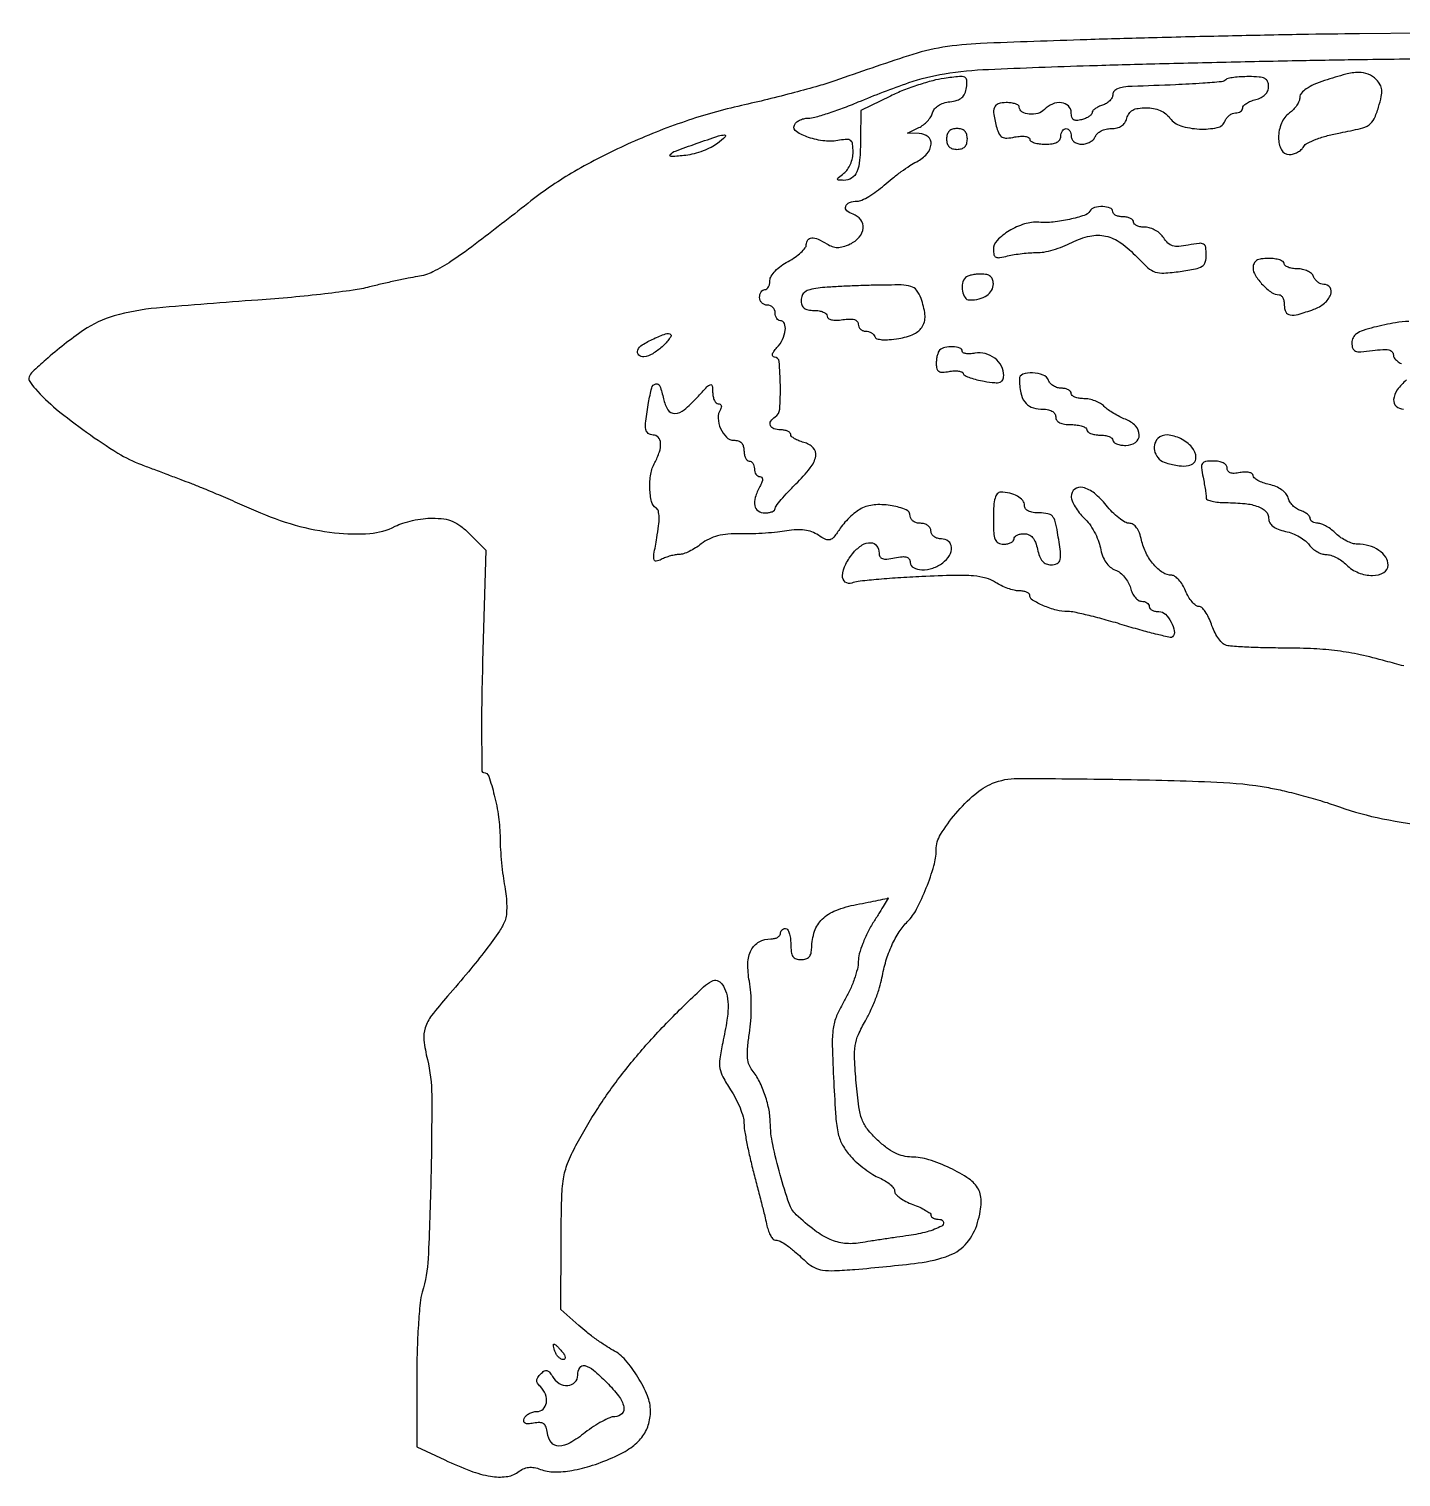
# Model space of a CAD drawing. Extents: x 0 to 498, y 0 to 407.
# Drawn here: x 0.4 to 264.5, y 12.4 to 291.2 of the extents above; entities that cross this region are included whole.
import ezdxf

# ---------------------------------------------------------------- set-up
doc = ezdxf.new("R2010")
doc.units = 0

msp = doc.modelspace()

# ---------------------------------------------------------------- linework, layer by layer
for points in [[(280.5, 290.5), (256.5, 290.254837, 0.001912), (245.269974, 290.097179, 0.000978), (231.178125, 289.817888, 0.000971), (216.660069, 289.47353, 0.001461), (204, 289.11162, 0.002143), (183.559877, 288.379844, 0.030393), (176.284848, 287.643746, 0.039206), (169.691126, 286.030314, 0.004712), (155.5, 281.204807, -0.014749), (152.391036, 280.216799, -0.004778), (147.7375, 278.935664, -0.004759), (142.534293, 277.60943, -0.005332), (137.5, 276.433919, 0.027903), (126.645213, 273.376908, 0.023826), (115.595624, 268.989773, 0.024402), (105.365128, 263.736393, 0.035901), (97, 258.075219, -0.00264), (86.918919, 250.227833, -0.01678), (81.646069, 246.442681, -0.033764), (78.124368, 244.419031, -0.075454), (75.184973, 243.498723, 0.010467), (73.383568, 243.182564, 0.004238), (70.941342, 242.679497, 0.004191), (68.322039, 242.093757, 0.005315), (65.913213, 241.506789, -0.027266), (62.777718, 240.887085, -0.005889), (57.293038, 240.176558, -0.006128), (50.915274, 239.505738, -0.005822), (44.413213, 238.978607, 0.004836), (24.923006, 237.437212, 0.046562), (16.752965, 235.936591, 0.082505), (10.861883, 233.167917, 0.03019), (3.589911, 227.473353, 0.007781), (1.061955, 225.163878, 0.118574), (0.41816, 224.178927, 0.232163), (0.520485, 223.280187, 0.039763), (1.589911, 221.870774, 0.038554), (5.612858, 218.007527, 0.017109), (11.457326, 213.52878, 0.016827), (17.48455, 209.528029, 0.047968), (22, 207.310563, -0.000159), (24.398168, 206.405299, -0.000116), (27.059375, 205.399072, -0.000117), (29.579392, 204.444887, -0.00026), (31.5, 203.716005, -0.007418), (33.594609, 202.884076, -0.002114), (36.821875, 201.530507, -0.002128), (40.452354, 199.971475, -0.002255), (44, 198.411044, 0.036257), (51.59138, 195.670834, 0.040839), (59.20363, 194.188744, 0.045187), (65.957402, 194.051312, 0.102174), (70.858334, 195.426742, -0.042805), (72.31979, 196.030374, -0.02253), (74.219175, 196.537855, -0.022247), (76.224901, 196.885342, -0.031775), (78.027263, 197, -0.034221), (80.240747, 196.848327, -0.066851), (81.941902, 196.376907, -0.064906), (83.490311, 195.462442, -0.030585), (85.233045, 193.920801), (88.312243, 190.841603), (87.692065, 169.420801, 0.003522), (87.51216, 161.206998, 0.00588), (87.490758, 154.29236, 0.001387), (87.559142, 148.314018, 0.410057), (87.877655, 148, -0.321275), (88.862367, 147.294447, -0.020376), (89.925623, 143.686856, -0.027212), (90.745942, 139.45467, -0.032043), (91.043551, 135.38398, 0.013449), (91.122119, 133.191157, 0.008402), (91.326271, 130.629093, 0.00843), (91.612679, 128.10932, 0.015153), (91.944846, 126.055486, -0.02297), (92.215037, 124.201465, -0.022097), (92.318606, 122.306284, -0.022656), (92.260108, 120.630656, -0.070898), (92.012727, 119.533476, -0.061185), (90.930228, 117.482005, -0.01064), (88.348347, 113.933689, -0.010767), (84.965288, 109.679664, -0.007304), (80.939699, 104.977046, 0.016585), (77.860702, 101.242082, 0.087158), (76.631762, 98.89517, 0.106069), (76.397402, 96.49061, 0.030324), (77.052764, 92.780053, -0.05783), (77.881418, 85.902855, -0.006557), (77.744337, 70.203304, -0.006285), (77.202823, 54.475148, -0.062936), (76.074511, 48.006602, 0.05067), (75.655586, 45.909243, 0.007845), (75.315638, 41.679652, 0.008678), (75.078777, 36.660419, 0.00745), (75, 31.373672), (75, 18.23414), (80.386768, 15.683626, 0.020637), (85.348473, 13.580363, 0.048678), (89.225557, 12.53904, 0.069487), (92.227728, 12.45988, 0.13155), (94.464739, 13.337812, -0.052275), (95.508387, 13.950889, -0.076463), (96.532417, 14.238762, -0.074466), (97.61571, 14.209245, -0.04689), (98.838135, 13.871441, 0.08923), (101.477782, 13.376547, 0.044301), (104.883422, 13.653687, 0.03756), (108.843865, 14.643156, 0.025335), (113.187705, 16.330822, 0.045603), (116.215895, 18.034107, 0.076674), (118.332561, 20.032087, 0.087312), (119.571949, 22.372553, 0.078366), (120, 25.086891, 0.097575), (119.422191, 28.019539, 0.040816), (117.58786, 31.624812, 0.040843), (115.175477, 34.906612, 0.091108), (112.762574, 36.83226, -0.02247), (111.32378, 37.688424, -0.010668), (109.547171, 38.911827, -0.01055), (107.740568, 40.272376, -0.014709), (106.187752, 41.569706), (102.725778, 44.639411), (102.79264, 57.805307, -0.004624), (102.908667, 65.903072, -0.032714), (103.258079, 69.819492, -0.05542), (104.056154, 72.758943, -0.028303), (105.660867, 76.235602, -0.021467), (109.838192, 83.33339, -0.021302), (114.618837, 90.065732, -0.020074), (120.224001, 96.717545, -0.015134), (126.883968, 103.577305, -0.006133), (130.232333, 106.744772, -0.061657), (131.792435, 107.863777, -0.200698), (132.829005, 107.970848, -0.162449), (133.75, 107.319871, -0.090088), (134.618228, 105.539508, -0.065185), (134.935359, 103.350259, -0.04274), (134.721453, 100.374336, -0.01352), (133.904893, 95.992133, 0.016637), (133.345219, 92.880999, 0.077497), (133.363332, 91.063554, 0.08384), (133.934332, 89.407001, 0.021348), (135.404893, 86.964352, -0.026071), (136.398172, 85.278674, -0.024215), (137.237687, 83.457417, -0.024983), (137.824044, 81.765171, -0.071018), (138, 80.532598, 0.040345), (138.113759, 79.125074, 0.007935), (138.561059, 76.626746, 0.008368), (139.178801, 73.72518, 0.007678), (139.909989, 70.761158, -0.001317), (140.685886, 67.779542, -0.00136), (141.437832, 64.825153, -0.001312), (142.075674, 62.261855, -0.005825), (142.429041, 60.75, 0.033396), (142.737207, 59.697081, 0.046072), (143.159743, 58.807812, 0.054736), (143.625822, 58.188328, 0.206987), (144.061258, 58, -0.116955), (144.956249, 57.78775, -0.038291), (146.125136, 57.083506, -0.023888), (147.732075, 55.819373, -0.006305), (150.175721, 53.645954, 0.072752), (151.565555, 52.706708, 0.07798), (153.133896, 52.232876, 0.045325), (155.391866, 52.126288, 0.009448), (159.354046, 52.373504, 0.009497), (171.55307, 53.599984, 0.061267), (177.552817, 55.078254, 0.128264), (180.910762, 57.470928, 0.106292), (182.962684, 61.366719, 0.019051), (183.48419, 63.545895, 0.043321), (183.670238, 65.227167, 0.056993), (183.54656, 66.593974, 0.071947), (183.114357, 67.786321, 0.122791), (181.308343, 69.781178, 0.035152), (177.661855, 71.870999, 0.036114), (173.59571, 73.485358, 0.076585), (170.255478, 74, -0.061847), (168.654778, 74.198758, -0.053657), (167.067709, 74.785805, -0.046235), (165.441498, 75.791595, -0.028337), (163.720398, 77.25, -0.033095), (161.771165, 79.363415, -0.080436), (160.723442, 81.200466, -0.056827), (160.116137, 83.637141, -0.010454), (159.607435, 88.25067, -0.009677), (159.284911, 92.87978, -0.049332), (159.40957, 95.454677, -0.06725), (160.022515, 97.576215, -0.027632), (161.383749, 100.25067, 0.023486), (162.380467, 102.169449, 0.016171), (163.334275, 104.426759, 0.016337), (164.112261, 106.663178, 0.031732), (164.559159, 108.5, -0.029559), (165.3342, 111.74686, -0.033271), (166.464299, 114.749786, -0.035912), (167.8733, 117.339707, -0.053891), (169.485298, 119.342441, 0.077503), (171.22826, 121.729443, 0.023729), (173.089794, 125.803951, 0.023969), (174.562698, 130.05994, 0.071433), (175, 133.105248, -0.138565), (175.846588, 136.101428, -0.037916), (178.753859, 140.117863, -0.038954), (182.411576, 143.813707, -0.080175), (185.865877, 145.944445, -0.099183), (190.632444, 146.885783, -0.003233), (210.212052, 146.705514, -0.005979), (229.023312, 146.185626, -0.033919), (238.981771, 145.111948, -0.014604), (241.980275, 144.490313, -0.007655), (245.673338, 143.551509, -0.007608), (249.432518, 142.472741, -0.011575), (252.659513, 141.411142, 0.035454), (260.905701, 139.128122, 0.023388), (270.633151, 137.63362, 0.018091)], [(264.99869, 168.534388, -0.002194), (261.492971, 169.487577, 0.014301), (256.61637, 170.687501, 0.020734), (252.247274, 171.442892, 0.020015), (247.716404, 171.850474, 0.012118), (242.331787, 171.987577, -0.005337), (238.325302, 172.035238, -0.007183), (234.700045, 172.169202, -0.005112), (231.676435, 172.355471, -0.073797), (230.630156, 172.588428, -0.117845), (229.963436, 173.045551, -0.037127), (229.216439, 174.006155, -0.034746), (228.514763, 175.239458, -0.032268), (227.970816, 176.588428, 0.032219), (227.444309, 177.894519, 0.042711), (226.793429, 178.997851, 0.048972), (226.120821, 179.770616, 0.191469), (225.543768, 180, -0.169566), (224.958211, 180.204461, -0.048948), (224.259821, 180.88125, -0.043167), (223.571361, 181.851731, -0.034521), (223, 183, 0.037657), (222.419725, 184.148095, 0.045714), (221.705115, 185.11875, 0.052098), (220.969245, 185.791625, 0.16051), (220.336866, 186, -0.146574), (218.617806, 186.515004, -0.069817), (216.867911, 188.054612, -0.062296), (215.407208, 190.258068, -0.062586), (214.537031, 192.75, 0.035587), (214.133773, 194.141397, 0.069142), (213.589035, 195.159483, 0.094443), (212.926285, 195.780751, 0.142135), (212.170545, 196.000029, -0.134215), (211.344911, 196.225736, -0.032847), (210.170387, 197.028167, -0.031297), (208.899158, 198.160337, -0.026796), (207.707368, 199.500029, 0.053389), (205.450049, 201.781231, 0.110285), (203.218729, 202.898717, 0.23003), (201.686675, 202.576053, 0.231778), (201, 201.174314, 0.098406), (201.171571, 200.310999, 0.036533), (201.729878, 199.199239, 0.03447), (202.533876, 198.042347, 0.035104), (203.48469, 197.014383, -0.049106), (204.483196, 195.872414, -0.030581), (205.427546, 194.363464, -0.030528), (206.183681, 192.74482, -0.047669), (206.609529, 191.267854, 0.040124), (207.029301, 189.725034, 0.062387), (207.653481, 188.497676, 0.072135), (208.479498, 187.591401, 0.081267), (209.498127, 187.000712, -0.076958), (210.406276, 186.484431, -0.049804), (211.275788, 185.641171, -0.048952), (211.979084, 184.620567, -0.065001), (212.392341, 183.572926, 0.051024), (212.749212, 182.588752, 0.060301), (213.28344, 181.755797, 0.070558), (213.904694, 181.18947, 0.1507), (214.519052, 181, -0.065727), (215.085195, 180.925255, -0.083036), (215.564972, 180.70625, -0.099156), (215.885879, 180.381348, -0.14642), (216, 180, 0.181749), (216.143487, 179.618299, 0.091136), (216.55324, 179.29375, 0.071066), (217.162728, 179.073879, 0.051125), (217.883369, 179, -0.196541), (219.119175, 178.494709, -0.076747), (220.243395, 176.988962, -0.079811), (220.829248, 175.272152, -0.243384), (220.467258, 174.133924, -0.257174), (220.06689, 174.017947, -0.003735), (217.574687, 174.598715, -0.009161), (214.646376, 175.361237, -0.005784), (211.256921, 176.352902, 0.006553), (207.742588, 177.37524, 0.007977), (204.42523, 178.236565, 0.006854), (201.621052, 178.876513, 0.054154), (200.297053, 179.012648, -0.065814), (198.138516, 179.285407, -0.037551), (195.64943, 180.14411, -0.033301), (193.524765, 181.233673, -0.263445), (193, 182.160515, 0.221591), (192.850245, 182.481831, 0.076977), (192.402165, 182.753401, 0.058535), (191.744118, 182.938562, 0.039358), (190.964817, 183, -0.059792), (190.007771, 183.114858, -0.026892), (188.79404, 183.480561, -0.026156), (187.538093, 184.009677, -0.032266), (186.432855, 184.635952, 0.079632), (184.598503, 185.45757, 0.046062), (182.2107, 185.86776, 0.025451), (178.594038, 185.966065, 0.005243), (172.218038, 185.747907, 0.005048), (167.602146, 185.494783, 0.006787), (163.428111, 185.166645, 0.00482), (159.948199, 184.811626, 0.069737), (158.75, 184.504966, -0.276418), (157.506765, 184.692309, -0.240345), (156.97481, 185.915822, -0.10246), (157.580162, 188.139167, -0.061494), (159.114757, 190.416973, -0.073042), (160.760881, 191.829778, -0.149583), (162.385824, 192.273345, -0.229083), (163.534407, 191.674101, -0.161258), (164, 190.268011, 0.127122), (164.17638, 189.585479, 0.194412), (164.645254, 189.205552, 0.101301), (165.516273, 189.122518, 0.022635), (167, 189.35, -0.022886), (168.465847, 189.573988, -0.097725), (169.34322, 189.495727, -0.188913), (169.819078, 189.128527, -0.135864), (170, 188.475, 0.280708), (170.615291, 187.465396, 0.116235), (172.229635, 187.062281, 0.083541), (174.346478, 187.389626, 0.082483), (176.25, 188.392046, 0.090851), (177.55709, 189.822724, 0.154534), (177.958208, 191.377785, 0.21643), (177.35642, 192.532341, 0.167548), (176, 193, -0.072314), (175.230589, 193.111864, -0.08892), (174.583333, 193.4375, -0.10214), (174.153209, 193.924246, -0.130775), (174, 194.5, 0.130775), (173.846791, 195.075754, 0.10214), (173.416667, 195.5625, 0.08892), (172.769411, 195.888136, 0.072314), (172, 196, -0.067678), (171.235522, 196.103953, -0.084356), (170.5875, 196.407933, -0.099659), (170.154158, 196.859138, -0.142591), (170, 197.388709, 0.300758), (169.194654, 198.606462, 0.058124), (166.530914, 199.389969, 0.054684), (163.367948, 199.582177, 0.095025), (160.820362, 198.964013, 0.052246), (159.768801, 198.345165, 0.026048), (158.574356, 197.362548, 0.025534), (157.431369, 196.205424, 0.034124), (156.52661, 195.039592, -0.017639), (155.311973, 193.363237, -0.151879), (154.561756, 192.842194, -0.192344), (153.737436, 192.903686, -0.031393), (152.317283, 193.711678, 0.056145), (151.053169, 194.350418, 0.054596), (149.666695, 194.699445, 0.048294), (148.091263, 194.764101, 0.030258), (146.257259, 194.550408, -0.018988), (144.458552, 194.299642, -0.008879), (142.114317, 194.105109, -0.008783), (139.645596, 193.987827, -0.01217), (137.429779, 193.975489, 0.022765), (134.91155, 193.908106, 0.043994), (132.923373, 193.586837, 0.052408), (131.266921, 192.976813, 0.052282), (129.77205, 192.035334, -0.027819), (128.659626, 191.256361, -0.027064), (127.457581, 190.597879, -0.028116), (126.339844, 190.137354, -0.083847), (125.526529, 190, 0.044585), (124.762842, 189.931767, 0.023201), (123.829711, 189.718575, 0.022878), (122.884979, 189.408899, 0.032235), (122.078399, 189.041958, -0.080836), (121.124705, 188.715213, -0.403625), (120.700869, 189.004242, -0.091257), (120.67708, 190.036975, -0.005203), (121.216067, 193.188488, 0.014151), (121.567835, 195.492695, 0.035694), (121.6557, 197.186197, 0.050276), (121.514229, 198.359584, 0.201868), (121.103868, 198.935806, -0.199283), (120.213761, 200.172619, -0.04945), (119.879453, 202.698672, -0.049205), (120.062133, 205.480697, -0.083295), (120.81717, 207.684259, 0.043569), (121.716656, 209.75816, 0.095727), (121.94206, 211.465309, 0.168867), (121.487681, 212.557717, 0.213677), (120.5, 213, -0.158196), (119.566577, 213.302909, -0.20447), (119.108332, 214.06767, -0.067508), (119.105711, 215.665986, -0.007659), (119.641848, 219.25, -0.023132), (120.246173, 222.084401, -0.270806), (121.014365, 222.852824, -0.389152), (121.800021, 222.438177, -0.031695), (122.5, 220, 0.084479), (123.369294, 217.853305, 0.270311), (124.680542, 217.154791, 0.16612), (126.483255, 217.84937, 0.033922), (128.984783, 220.25, -0.005003), (130.86758, 222.27849, -0.122979), (131.509077, 222.687767, -0.461921), (131.862566, 222.474779, -0.037529), (131.970687, 221.25, 0.045064), (132.059791, 220.388768, 0.06443), (132.302475, 219.660937, 0.08373), (132.65208, 219.168734, 0.199103), (133.059017, 219, -0.117525), (133.41022, 218.916294, -0.186151), (133.615082, 218.689555, -0.154458), (133.635702, 218.34727, -0.076964), (133.464874, 217.943165, 0.151863), (133.032412, 216.264576, 0.089394), (133.503985, 214.228425, 0.094748), (134.618194, 212.581596, 0.199337), (136.019052, 212, -0.07374), (136.88064, 211.872238, -0.124577), (137.502382, 211.497596, -0.123728), (137.873735, 210.870152, -0.072175), (138, 210, 0.048028), (138.073693, 209.234582, 0.068025), (138.29375, 208.5875, 0.088204), (138.618118, 208.151477, 0.191087), (139, 208, -0.148195), (139.381354, 207.884432, -0.098894), (139.70625, 207.559375, -0.082425), (139.925306, 207.073457, -0.064853), (140, 206.5, 0.067246), (140.077464, 205.926627, 0.084069), (140.304085, 205.440625, 0.099557), (140.640425, 205.115614, 0.143424), (141.035184, 205, -0.174147), (141.414339, 204.863812, -0.223915), (141.570368, 204.532871, -0.098707), (141.454179, 203.950055, -0.024465), (141.035184, 203.065741, 0.04778), (140.171413, 200.999207, 0.122768), (140.081231, 199.393649, 0.197956), (140.736501, 198.391451, 0.151358), (142, 198, 0.039322), (142.76583, 198.060321, 0.058493), (143.4125, 198.242122, 0.076921), (143.852859, 198.508758, 0.221732), (144, 198.824245, -0.166141), (144.167945, 199.315721, -0.009817), (145.170057, 200.559558, -0.013943), (146.457191, 202.010331, -0.009768), (147.983173, 203.574245, 0.029822), (150.771288, 206.670798, 0.122196), (151.817528, 208.950745, 0.247317), (151.326217, 210.551084, 0.136365), (149.5, 211.589356, -0.031538), (148.542749, 211.894893, -0.043524), (147.734375, 212.294405, -0.050787), (147.168069, 212.722675, -0.208396), (147, 213.108408, 0.209225), (146.850821, 213.449305, 0.081793), (146.4125, 213.738095, 0.062301), (145.765676, 213.93458, 0.042643), (145, 214, -0.086441), (143.735988, 214.22017, -0.21455), (143.074954, 214.858081, -0.248207), (143.164196, 215.696237, -0.106542), (144, 216.5, 0.242485), (144.881348, 217.965533, 0.019784), (145.001808, 222.582139, 0.018537), (144.770614, 227.152141, 0.388778), (143.845012, 228, -0.235796), (143.530898, 228.156856, -0.231882), (143.464548, 228.504062, -0.089583), (143.739599, 229.079949, -0.027832), (144.345012, 229.828741, 0.070402), (145.423543, 231.422292, 0.082293), (145.945684, 233.170722, 0.128537), (145.775208, 234.477896, 0.305352), (145, 235, -0.148195), (144.618646, 235.115568, -0.098894), (144.29375, 235.440625, -0.082425), (144.074694, 235.926543, -0.064853), (144, 236.5, 0.099038), (143.885486, 237.072457, 0.097945), (143.559375, 237.559375, 0.097945), (143.072457, 237.885486, 0.099038), (142.5, 238, -0.099038), (141.927543, 238.114514, -0.097945), (141.440625, 238.440625, -0.097945), (141.114514, 238.927543, -0.099038), (141, 239.5, -0.064853), (141.074694, 240.073457, -0.082425), (141.29375, 240.559375, -0.098894), (141.618646, 240.884432, -0.148195), (142, 241, 0.172496), (142.381559, 241.135672, 0.093748), (142.70625, 241.5207, 0.074139), (142.925921, 242.094484, 0.05446), (143, 242.772596, -0.142505), (143.23923, 243.594925, -0.049338), (144.009462, 244.577575, -0.043376), (145.137103, 245.567987, -0.035015), (146.5, 246.430067, 0.027625), (147.839932, 247.250176, 0.035122), (148.971875, 248.155627, 0.037773), (149.775492, 249.017585, 0.170338), (150, 249.657471, -0.160771), (150.296427, 250.555535, -0.227706), (151.029025, 250.941969, -0.115095), (152.251803, 250.704819, -0.034389), (153.939475, 249.805726, 0.05298), (155.003455, 249.288631, 0.085645), (155.992074, 249.11317, 0.075334), (157.070199, 249.271271, 0.032896), (158.425906, 249.784287, 0.105974), (160.181219, 251.087614, 0.157134), (160.937597, 252.831558, 0.189498), (160.47574, 254.45578, 0.154171), (158.985479, 255.504609, -0.10417), (157.81512, 256.166843, -0.299818), (157.581663, 257.024703, -0.23471), (158.302577, 257.756438, -0.080757), (159.809017, 258.015973, 0.108075), (160.683322, 258.215859, 0.024648), (162.031399, 258.933797, 0.02439), (163.535956, 259.93556, 0.021616), (165, 261.118051, -0.01368), (166.541371, 262.40394, -0.010719), (168.279688, 263.715796, -0.010869), (169.950642, 264.867091, -0.025977), (171.25, 265.627758, 0.090072), (173.207703, 267.138832, 0.161927), (174.013079, 268.978123, 0.244028), (173.424122, 270.423044, 0.170365), (171.75, 271.06768), (169.5, 271.135361), (171.663202, 272.181764, 0.051866), (172.525887, 272.715662, 0.041873), (173.329889, 273.452036, 0.043386), (173.961558, 274.26785, 0.079257), (174.29934, 275.036675, -0.110662), (174.69219, 275.798311, -0.076341), (175.423331, 276.441874, -0.065479), (176.431399, 276.914753, -0.048542), (177.636137, 277.17259, 0.04359), (179.026358, 277.455786, 0.104624), (179.946177, 277.954198, 0.117838), (180.520244, 278.739662, 0.06412), (180.838961, 279.898117, 0.049674), (180.89667, 281.29982, 0.288669), (180.486043, 281.874785, 0.123933), (179.488666, 282.01732, 0.007889), (176.535332, 281.659897, 0.030938), (174.352418, 281.221778, 0.014406), (171.583195, 280.399211, 0.01421), (168.716826, 279.365986, 0.019266), (166.196372, 278.26178), (160.5, 275.5), (160.445783, 269.971292, -0.017376), (160.266376, 265.947223, -0.077594), (159.719881, 263.656372, -0.155088), (158.719621, 262.461032, -0.147326), (157.190983, 262.031803, -0.015166), (156.191738, 262.08094, -0.403678), (156.030365, 262.263459, -0.215958), (156.177925, 262.554858, -0.006842), (157.25, 263.392046, 0.082393), (157.920393, 264.10153, 0.047009), (158.485938, 265.139929, 0.045346), (158.870631, 266.323999, 0.055934), (159, 267.47682, 0.028594), (158.912229, 269.01034, 0.186839), (158.559957, 269.68082, 0.196931), (157.860163, 269.919525, 0.032193), (156.409508, 269.73795, -0.073524), (153.542934, 269.617198, -0.054266), (150.434614, 270.289826, -0.063092), (148.093276, 271.413762, -0.354759), (147.692667, 272.641486, -0.118497), (148.050262, 273.161609, -0.065105), (148.690352, 273.601944, -0.059193), (149.498688, 273.900956, -0.058681), (150.356989, 274.003429, 0.06805), (151.606264, 274.176283, 0.009843), (154.073615, 274.920822, 0.011004), (156.971385, 275.928817, 0.009217), (160, 277.121656, -0.014506), (169.74685, 280.841918, -0.0449), (176.572679, 282.554854, -0.02819), (185.070732, 283.405501, -0.003155), (204.5, 284.126516, -0.001306), (217.072993, 284.480801, -0.000822), (231.765625, 284.832234, -0.000825), (246.221047, 285.130361, -0.001513), (258, 285.318197, 0.001685), (274.547956, 285.587777, 0.018979)], [(266.009291, 234.834747, 0.052397), (263.423533, 234.628225, 0.012898), (259.25, 233.737827, 0.021271), (257.161345, 233.140563, 0.07399), (255.912448, 232.5081, 0.121311), (255.241594, 231.732133, 0.118407), (255, 230.726249, 0.083453), (255.174505, 229.688009, 0.226064), (255.685202, 229.169384, 0.107514), (256.722228, 229.02933, 0.013343), (259, 229.273174, -0.016205), (260.958312, 229.471491, -0.069544), (262.125179, 229.389269, -0.151449), (262.754929, 229.037156, -0.192412), (263, 228.423896, 0.156233), (263.184799, 227.846912, 0.069096), (263.741054, 227.259188, 0.058671), (264.557652, 226.749812, 0.048691)], [(265.522736, 223.604049, 0.060037), (263.76385, 221.681658, 0.130557), (263.06189, 219.824837, 0.237173), (263.549735, 218.544125, 0.187427), (264.95031, 218, 0.057607)]]:
    msp.add_lwpolyline(points, format="xyb")
for points in [[(230.739875, 281.406542, -0.174567), (229.928986, 281.025041, -0.005722), (226.300814, 280.724479, -0.007556), (221.069248, 280.430691, -0.002028), (212.75, 280.123321, 0.024556), (211.078253, 279.985969, 0.065649), (209.925919, 279.676721, 0.109097), (209.247011, 279.201579, 0.187872), (209, 278.567388, -0.122947), (208.851427, 277.972302, -0.069989), (208.4125, 277.36914, -0.063046), (207.764714, 276.849532, -0.06077), (207, 276.5, 0.034745), (206.234406, 276.197055, 0.045356), (205.5875, 275.811996, 0.052656), (205.137188, 275.406751, 0.18528), (205, 275.049244, -0.191138), (204.861129, 274.69924, -0.056409), (204.4125, 274.319322, -0.047691), (203.765606, 273.970404, -0.035906), (203, 273.710251, -0.049229), (202.042979, 273.55836, -0.167579), (201.44369, 273.726188, -0.182942), (201.106846, 274.214569, -0.060551), (201, 275.09362, 0.203146), (200.464367, 276.357556, 0.167002), (199.126367, 276.984473, 0.126452), (197.368535, 276.728956, 0.106277), (195.818955, 275.651274, -0.141117), (194.591943, 274.917345, -0.088969), (192.916555, 274.781002, -0.106214), (191.516471, 275.226255, -0.269037), (191, 276.116631, 0.245982), (190.822468, 276.455662, 0.066691), (190.265625, 276.74051, 0.0514), (189.457607, 276.935631, 0.033571), (188.5, 277, 0.073808), (186.952796, 276.770355, 0.232155), (186.206445, 276.073762, 0.135622), (186.080754, 274.741141, 0.021511), (186.655553, 272.15338, 0.049161), (187.109349, 270.94715, 0.161841), (187.698885, 270.34999, 0.1366), (188.595706, 270.168751, 0.03133), (190.141898, 270.37838, -0.03099), (191.241638, 270.52824, -0.053472), (192.163723, 270.497461, -0.076985), (192.790639, 270.307731, -0.288435), (193, 269.975, 0.258791), (193.207951, 269.600134, 0.060981), (193.88125, 269.286406, 0.047785), (194.850699, 269.070907, 0.030819), (196, 269, 0.033607), (197.322075, 269.088963, 0.082504), (198.25, 269.375, 0.12651), (198.797909, 269.851045, 0.152103), (199, 270.5, -0.064853), (199.074694, 271.073457, -0.082425), (199.29375, 271.559375, -0.098894), (199.618646, 271.884432, -0.148195), (200, 272, -0.148195), (200.381354, 271.884432, -0.098894), (200.70625, 271.559375, -0.082425), (200.925306, 271.073457, -0.064853), (201, 270.5, 0.131307), (201.154775, 269.920798, 0.103496), (201.588564, 269.434603, 0.089187), (202.24494, 269.110922, 0.070174), (203.031385, 269, 0.068006), (203.850994, 269.111994, 0.06271), (204.635134, 269.440625, 0.06668), (205.267132, 269.926359, 0.104363), (205.638374, 270.5, -0.12349), (206.041508, 271.074172, -0.064447), (206.775342, 271.559375, -0.058029), (207.706833, 271.888415, -0.055966), (208.700608, 272, 0.056491), (209.815342, 272.126348, 0.090445), (210.692743, 272.503658, 0.099856), (211.32222, 273.133358, 0.082786), (211.710251, 274, -0.087419), (212.138069, 274.932412, -0.117802), (212.826434, 275.550559, -0.089859), (213.869985, 275.894003, -0.034691), (215.395872, 276, -0.045725), (216.829488, 275.868622, -0.056818), (218.109236, 275.477953, -0.06171), (219.18077, 274.845706, -0.072614), (220, 274, 0.165498), (222.070845, 272.527065, 0.060891), (225.654539, 271.917073, 0.062835), (229.093667, 272.187737, 0.255434), (230.638374, 273.5, -0.074185), (230.962529, 274.073431, -0.064359), (231.454091, 274.559375, -0.06686), (232.031441, 274.888097, -0.096313), (232.606989, 275, 0.068684), (233.13942, 275.073486, 0.085011), (233.590803, 275.288153, 0.099878), (233.892622, 275.606875, 0.140685), (234, 275.980948, -0.196992), (234.172385, 276.401511, -0.05533), (234.734375, 276.858059, -0.046776), (235.542915, 277.277157, -0.034719), (236.5, 277.589356, 0.055092), (237.545019, 277.977912, 0.080962), (238.336663, 278.552234, 0.09348), (238.827789, 279.277583, 0.102549), (239, 280.108408, 0.105422), (238.79949, 281.04882, 0.174813), (238.243372, 281.626635, 0.095589), (237.163769, 281.922871, 0.019303), (235.166667, 282, 0.014336), (233.655255, 281.956655, 0.018983), (232.285047, 281.825672, 0.016592), (231.172676, 281.638792, 0.147498)], [(249.75, 281.228819, 0.021969), (247.723563, 280.454378, 0.045406), (246.23679, 279.642689, 0.062511), (245.299543, 278.828372, 0.18471), (245, 278.045192, -0.098803), (244.856646, 277.32682, -0.046831), (244.4125, 276.489151, -0.043911), (243.765157, 275.670192, -0.04744), (243, 275, 0.140082), (241.454453, 273.040822, 0.096134), (240.894557, 270.248513, 0.121912), (241.458934, 267.905932, 0.279924), (242.95031, 267, 0.06958), (243.759602, 267.113169, 0.055085), (244.578264, 267.447703, 0.056375), (245.283055, 267.940943, 0.084537), (245.753547, 268.524097, -0.149243), (246.455814, 269.197327, -0.026372), (248.145164, 269.942161, -0.025911), (250.326351, 270.642583, -0.018762), (252.81673, 271.203111, 0.010956), (256.681734, 272.009876, 0.090774), (258.319893, 272.71943, 0.137122), (259.293275, 273.855439, 0.036219), (260.151756, 276.11218, 0.018761), (260.683106, 278.162479, 0.074877), (260.769236, 279.454084, 0.109406), (260.460188, 280.450206, 0.066753), (259.709692, 281.433165, 0.098272), (258.151608, 282.475225, 0.103893), (256.344699, 282.816228, 0.060867), (253.826608, 282.455982, 0.014358)], [(132.884859, 269.133, -0.04997), (131.705103, 268.386196, -0.026126), (130.110342, 267.688798, -0.025704), (128.384206, 267.138512, -0.035636), (126.788646, 266.838313, -0.015319), (123.993774, 266.602718, -0.666344), (123.80451, 266.99583, -0.122628), (124.807299, 267.681727, -0.005374), (128.822241, 269.125105, -0.003022), (133.08198, 270.576191, -0.080255), (134.26446, 270.76958, -0.679982), (134.398389, 270.432711, -0.022674)], [(177, 270, 0.072254), (177.126841, 269.126841, 0.124864), (177.5, 268.5, 0.124864), (178.126841, 268.126841, 0.072254), (179, 268, 0.072254), (179.873159, 268.126841, 0.124864), (180.5, 268.5, 0.124864), (180.873159, 269.126841, 0.072254), (181, 270, 0.072254), (180.873159, 270.873159, 0.124864), (180.5, 271.5, 0.124864), (179.873159, 271.873159, 0.072254), (179, 272, 0.072254), (178.126841, 271.873159, 0.124864), (177.5, 271.5, 0.124864), (177.126841, 270.873159, 0.072254)], [(204.579826, 256.129162, -0.17759), (203.504902, 255.285034, -0.023919), (200.687869, 254.516415, -0.028246), (197.530024, 254.000134, -0.044105), (194.77707, 253.952152, 0.09301), (192.000728, 253.632128, 0.060495), (189.045777, 252.308658, 0.064006), (186.738258, 250.481372, 0.19574), (186, 248.667815, 0.065615), (186.125457, 247.715922, 0.228214), (186.519372, 247.258398, 0.14348), (187.273775, 247.162677, 0.022763), (188.75, 247.468575, -0.021134), (190.009505, 247.733846, -0.012512), (191.530232, 247.948611, -0.012508), (193.061266, 248.087181, -0.020956), (194.352919, 248.117334, 0.052293), (195.720372, 248.235123, 0.022188), (197.51207, 248.66369, 0.021662), (199.400624, 249.294717, 0.026495), (201.101248, 250.051653, -0.062921), (204.57764, 251.305168, -0.110569), (207.619228, 251.30562, -0.101635), (210.543846, 249.990189, -0.04739), (213.683489, 247.236768, 0.020674), (215.77047, 245.199602, 0.103394), (217.176591, 244.383415, 0.097237), (218.832804, 244.173615, 0.017206), (221.961563, 244.494714, 0.012548), (224.888067, 244.972316, 0.095399), (226.180834, 245.484308, 0.180625), (226.795721, 246.299757, 0.072298), (227, 247.705129, 0.038491), (226.888881, 249.146445, 0.234918), (226.470287, 249.738582, 0.155779), (225.619274, 249.89775, 0.015318), (223.532916, 249.572153, -0.025853), (221.678659, 249.322655, -0.092015), (220.491414, 249.443524, -0.120912), (219.606677, 249.956721, -0.061645), (218.792369, 250.960862, 0.070008), (218.137902, 251.740978, 0.052423), (217.229272, 252.401003, 0.053057), (216.218051, 252.849507, 0.078019), (215.259453, 253, -0.042325), (214.394432, 253.073356, -0.061946), (213.663714, 253.29375, -0.081358), (213.168338, 253.617619, -0.210376), (213, 254, 0.191087), (212.848523, 254.381882, 0.088204), (212.4125, 254.70625, 0.068025), (211.765418, 254.926307, 0.048028), (211, 255, -0.048028), (210.234582, 255.073693, -0.068025), (209.5875, 255.29375, -0.088204), (209.151477, 255.618118, -0.191087), (209, 256, 0.315164), (208.509394, 256.701023, 0.080257), (207.069359, 256.977051, 0.071736), (205.479257, 256.794966, 0.192315)], [(236, 245.222241, 0.142693), (236.437975, 243.718815, 0.049504), (237.847199, 241.924903, 0.049428), (239.569727, 240.452649, 0.153295), (241.011431, 240, -0.192889), (241.388987, 239.848718, -0.087607), (241.709608, 239.4125, -0.067446), (241.927183, 238.765446, -0.047458), (242, 238, 0.114778), (242.303399, 236.695735, 0.2484), (243.113374, 236.109204, 0.106165), (244.674278, 236.221378, 0.015926), (247.679002, 237.200888, 0.086091), (249.73493, 238.374578, 0.125224), (250.961237, 240.052417, 0.253835), (250.808147, 241.375838, 0.244309), (249.606989, 242, -0.096313), (249.031441, 242.111903, -0.06686), (248.454091, 242.440625, -0.064359), (247.962529, 242.926569, -0.074185), (247.638374, 243.5, 0.125259), (247.232199, 244.074238, 0.06413), (246.488259, 244.559375, 0.057561), (245.542288, 244.888458, 0.055002), (244.531385, 245, -0.037645), (243.561983, 245.073089, -0.056489), (242.743594, 245.29375, -0.074175), (242.184642, 245.616987, -0.228458), (242, 246, 0.254951), (241.790443, 246.384262, 0.06271), (241.11875, 246.70625, 0.048861), (240.149251, 246.927234, 0.031626), (239, 247, 0.031603), (237.56779, 246.909386, 0.102502), (236.671879, 246.601853, 0.154306), (236.177787, 246.049354, 0.106261)], [(180.666667, 243.333333, 0.147812), (180.064509, 242.20955, 0.092797), (180.044473, 240.707501, 0.107041), (180.550524, 239.458661, 0.24804), (181.418213, 239, 0.057152), (183.282833, 239.213833, 0.092141), (184.74321, 239.852251, 0.114633), (185.666811, 240.850375, 0.130322), (186, 242.106989, 0.083936), (185.856334, 242.956765, 0.139456), (185.441849, 243.547177, 0.11895), (184.723226, 243.889714, 0.05205), (183.666667, 244, 0.026022), (182.724524, 243.950933, 0.028659), (181.822917, 243.804167, 0.029781), (181.075903, 243.590804, 0.11238)], [(152.25, 241.276604, 0.030931), (150.6923, 240.984596, 0.094495), (149.721605, 240.532836, 0.1371), (149.189458, 239.867022, 0.100783), (149, 238.936642, 0.081469), (149.146674, 238.042435, 0.147696), (149.572724, 237.443664, 0.120378), (150.331203, 237.105411, 0.045002), (151.5, 237, -0.042604), (152.457097, 236.9183, -0.062258), (153.265625, 236.67291, -0.081739), (153.813552, 236.312248, -0.209367), (154, 235.886501, 0.244511), (154.217379, 235.468557, 0.09802), (154.824696, 235.20014, 0.061942), (155.776249, 235.107534, 0.029763), (157, 235.213308, -0.02709), (158.351274, 235.33738, -0.081358), (159.267697, 235.22226, -0.14566), (159.797332, 234.877821, -0.178073), (160, 234.326807, 0.105938), (160.108477, 233.82057, 0.099316), (160.416146, 233.38975, 0.096179), (160.875869, 233.100958, 0.092542), (161.416667, 233, -0.068752), (161.984373, 232.921567, -0.065441), (162.519919, 232.691805, -0.070159), (162.943594, 232.351949, -0.108649), (163.183058, 231.950827, 0.240391), (163.591781, 231.548738, 0.056326), (164.563899, 231.358902, 0.040855), (165.967285, 231.360788, 0.018891), (167.779961, 231.580805, 0.06574), (170.738849, 232.46331, 0.161579), (172.391444, 233.976939, 0.157653), (172.834432, 236.206443, 0.06176), (172.08021, 239.289033, 0.067767), (171.220545, 240.867704, 0.165188), (170.148129, 241.616277, 0.070042), (168.265442, 241.885666, 0.005712), (163.274751, 241.839963, 0.00384), (160.059807, 241.749079, 0.003778), (156.829146, 241.608461, 0.003716), (153.999672, 241.442784, 0.014388)], [(122.21904, 229.98944, -0.055449), (120.434633, 228.662976, -0.096683), (118.700162, 228.057828, -0.245856), (117.749146, 228.39341, -0.286425), (117.569431, 229.320338, -0.162801), (118.41815, 230.350393, -0.029677), (120.618424, 231.55101, -0.02694), (122.915456, 232.485315, -0.255017), (123.927227, 232.314814, -0.369361), (123.97537, 232.073375, -0.030697), (123.601678, 231.493163, -0.029472), (123.00711, 230.776412, -0.01734)], [(175.666667, 229.333333, 0.10112), (175.409894, 228.944682, 0.033215), (175.195833, 228.289714, 0.031523), (175.049147, 227.51213, 0.030866), (175, 226.716756, 0.064803), (175.122892, 225.772548, 0.19534), (175.505637, 225.263464, 0.149399), (176.217377, 225.086498, 0.034007), (177.465114, 225.238082, -0.034575), (178.430465, 225.35425, -0.04933), (179.292094, 225.312911, -0.060701), (179.938257, 225.135627, -0.21838), (180.222972, 224.831083, 0.19948), (180.550364, 224.454428, 0.027182), (181.528978, 224.032444, 0.02782), (182.803259, 223.642253, 0.020163), (184.257859, 223.345581, 0.015239), (186.267328, 223.082052, 0.096445), (187.289604, 223.17675, 0.210661), (187.808256, 223.613532, 0.114403), (188, 224.440586, 0.123022), (187.543194, 226.269084, 0.105414), (186.262349, 227.790739, 0.102662), (184.439718, 228.685724, 0.110631), (182.462097, 228.748003, -0.032205), (181.518471, 228.629915, -0.054421), (180.723241, 228.668615, -0.077772), (180.181441, 228.843719, -0.282951), (180, 229.138672, 0.326345), (179.564892, 229.734313, 0.066125), (178.196661, 229.978979, 0.06031), (176.656767, 229.862367, 0.148411)], [(191.013655, 223.75, 0.044884), (191.275904, 221.152757, 0.107772), (192.034097, 219.384433, 0.139341), (193.312298, 218.363156, 0.099635), (195.116631, 218, -0.036137), (196.373356, 217.909052, -0.083999), (197.269439, 217.619944, -0.125192), (197.803548, 217.143127, -0.149326), (198, 216.5, 0.152103), (198.202091, 215.851045, 0.12651), (198.75, 215.375, 0.082504), (199.677925, 215.088963, 0.033607), (201, 215, -0.031626), (202.149251, 214.927234, -0.048861), (203.11875, 214.70625, -0.06271), (203.790443, 214.384262, -0.254951), (204, 214, 0.226478), (204.182831, 213.617064, 0.074992), (204.734375, 213.29375, 0.057076), (205.542644, 213.073116, 0.038131), (206.5, 213, -0.038131), (207.457356, 212.926884, -0.057076), (208.265625, 212.70625, -0.074992), (208.817169, 212.382936, -0.226478), (209, 212, 0.226478), (209.182831, 211.617064, 0.074992), (209.734375, 211.29375, 0.057076), (210.542644, 211.073116, 0.038131), (211.5, 211, 0.153326), (213.352173, 211.581646, 0.249281), (214.086345, 213.014071, 0.191739), (213.361799, 214.757583, 0.109116), (211.424689, 216.028633, -0.026429), (210.32916, 216.512838, -0.019312), (209.166391, 217.159629, -0.01961), (208.109588, 217.860295, -0.040202), (207.353261, 218.503882, 0.066324), (206.603766, 219.077141, 0.039092), (205.583235, 219.560515, 0.038418), (204.468131, 219.890125, 0.0527), (203.428571, 220, -0.039287), (202.498633, 220.073182, -0.058452), (201.713393, 220.29375, -0.076865), (201.178641, 220.617236, -0.22187), (201, 221, 0.182536), (200.855843, 221.381715, 0.0909), (200.443928, 221.70625, 0.070807), (199.831332, 221.926137, 0.050854), (199.106989, 222, -0.07271), (198.340293, 222.112085, -0.064008), (197.600966, 222.440625, -0.066864), (196.999607, 222.926463, -0.098143), (196.638374, 223.5, 0.211916), (195.601299, 224.539853, 0.081345), (193.558858, 224.968251, 0.094016), (191.682845, 224.698016, 0.323411)], [(217.666667, 212.333333, 0.150039), (217.017761, 211.109527, 0.129321), (217.116315, 209.652305, 0.121942), (217.934763, 208.368153, 0.125362), (219.25, 207.630286, 0.026935), (221.802001, 207.091735, 0.082162), (223.566847, 207.109091, 0.156555), (224.595769, 207.650497, 0.196427), (225, 208.639757, 0.18507), (224.234183, 210.63789, 0.093325), (222.058189, 212.301343, 0.097462), (219.508175, 213.013311, 0.219254)], [(226.375, 204.875, -0.004902), (226.614291, 203.614403, -0.005698), (226.816406, 202.410937, -0.005102), (226.965306, 201.389771, -0.03366), (227, 200.875, 0.303797), (227.227775, 200.534718, 0.039613), (228.101562, 200.25302, 0.035275), (229.312775, 200.054868, 0.022003), (230.75, 199.986345, -0.022965), (234.446451, 199.80299, -0.064038), (236.9744, 199.228699, -0.10985), (238.458202, 198.277401, -0.197994), (239, 196.962824, 0.12343), (239.210167, 196.124435, 0.105499), (239.799329, 195.427022, 0.076286), (240.803518, 194.869475, 0.034604), (242.249955, 194.445101, -0.040588), (243.590041, 194.034474, -0.034173), (244.929093, 193.392939, -0.035537), (246.074559, 192.632359, -0.075792), (246.806659, 191.865645, 0.06148), (247.450365, 191.151856, 0.048304), (248.300394, 190.548033, 0.049655), (249.216917, 190.136668, 0.080839), (250.056704, 190, -0.079633), (250.944742, 189.857662, -0.037898), (252.016657, 189.4125, -0.036326), (253.091325, 188.765383, -0.04272), (254, 188, 0.10097), (256.277598, 186.494277, 0.094904), (259.014662, 185.957547, 0.130885), (261.157637, 186.518212, 0.269937), (262, 187.964816, 0.149055), (261.537471, 189.481884, 0.095733), (260.229924, 190.796382, 0.081223), (258.3007, 191.693038, 0.068352), (256.065741, 192, -0.076088), (255.130219, 192.143193, -0.038367), (254.019312, 192.5875, -0.036976), (252.917647, 193.23458, -0.045131), (252, 194, 0.033666), (251.123995, 194.765364, 0.032922), (250.146875, 195.4125, 0.034745), (249.214566, 195.862493, 0.095343), (248.5, 196, -0.060283), (247.926381, 196.069412, -0.079016), (247.440625, 196.273955, -0.097128), (247.115365, 196.576906, -0.15811), (247, 196.932612, 0.163797), (246.865137, 197.333245, 0.060168), (246.444216, 197.767669, 0.051515), (245.831967, 198.167094, 0.04197), (245.107971, 198.465731, -0.071633), (244.348092, 198.833126, -0.052322), (243.628785, 199.43644, -0.052641), (243.055264, 200.170644, -0.075688), (242.729339, 200.927007, 0.113694), (242.315836, 201.717036, 0.061982), (241.502257, 202.457495, 0.054371), (240.399404, 203.068522, 0.045306), (239.121369, 203.473343, -0.029822), (237.926021, 203.81168, -0.042236), (236.916902, 204.26218, -0.049182), (236.206985, 204.75056, -0.220976), (236, 205.196032, 0.250018), (235.808475, 205.555113, 0.092954), (235.265625, 205.788115, 0.063896), (234.457829, 205.863005, 0.038446), (233.5, 205.755249, -0.034745), (232.391041, 205.622182, -0.097718), (231.621346, 205.734464, -0.160129), (231.170978, 206.082006, -0.150112), (231, 206.638672, 0.172525), (230.806772, 207.182003, 0.102609), (230.267934, 207.62035, 0.075232), (229.429548, 207.905867, 0.044543), (228.375, 208, 0.032674), (226.8709, 207.901604, 0.221214), (226.257619, 207.511905, 0.174183), (226.078265, 206.726132, 0.019227)], [(186, 197, 0.011557), (186.064942, 194.190675, 0.083766), (186.35, 192.875, 0.189791), (186.953987, 192.233935, 0.110458), (188, 192, 0.048028), (188.765418, 192.073693, 0.068025), (189.4125, 192.29375, 0.088204), (189.848523, 192.618118, 0.191087), (190, 193, -0.18477), (190.146061, 193.381756, -0.090218), (190.56416, 193.70625, -0.070075), (191.185631, 193.926183, -0.050096), (191.920545, 194, -0.105113), (192.81529, 193.809801, -0.11088), (193.535654, 193.273714, -0.084727), (194.091356, 192.349007, -0.038986), (194.5, 191, 0.038986), (194.908644, 189.650993, 0.084727), (195.464346, 188.726286, 0.11088), (196.18471, 188.190199, 0.105113), (197.079455, 188, 0.112476), (198.277258, 188.2729, 0.234399), (198.851238, 189.008978, 0.083351), (198.906193, 190.55685, 0.008245), (198.358152, 194.25, 0.022304), (197.911335, 196.362815, 0.124728), (197.359974, 197.36924, 0.16177), (196.471344, 197.855482, 0.045009), (194.869158, 198, -0.03761), (193.669595, 198.090359, -0.075548), (192.76492, 198.371378, -0.110077), (192.203819, 198.817065, -0.171725), (192, 199.393011, 0.17167), (191.648717, 200.385993, 0.093632), (190.651574, 201.23276, 0.07435), (189.167748, 201.80637, 0.055169), (187.418213, 202, 0.219941), (186.763633, 201.697426, 0.107521), (186.320911, 200.868609, 0.054456), (186.070143, 199.386223, 0.014694)], [(162.977976, 119.304219, 0.025255), (161.838135, 117.288627, 0.023375), (160.87478, 115.116455, 0.024073), (160.201647, 113.102466, 0.068713), (160, 111.642077, -0.061956), (159.819711, 110.192694, -0.023047), (159.224397, 108.223617, -0.022419), (158.370319, 106.112964, -0.025193), (157.359648, 104.170295, 0.030317), (155.837525, 101.169897, 0.069396), (155.161845, 98.731246, 0.040265), (154.99561, 95.489458, 0.00499), (155.273058, 88.420962, 0.005279), (155.677423, 81.663375, 0.038184), (156.153115, 78.44308, 0.073575), (156.991452, 76.280844, 0.052815), (158.504071, 74.172292, 0.028584), (159.741787, 72.933531, 0.020725), (161.249498, 71.696188, 0.021044), (162.784228, 70.637875, 0.042254), (164.090661, 69.962447, -0.035935), (165.204152, 69.404462, -0.04434), (166.145382, 68.725381, -0.050426), (166.799906, 68.031762, -0.165394), (167, 67.443408, 0.18976), (167.232601, 66.852593, 0.046417), (168.028125, 66.143654, 0.041016), (169.160029, 65.444755, 0.031058), (170.5, 64.86384, -0.018895), (171.840856, 64.320867, -0.027614), (172.971875, 63.735259, -0.026408), (173.808181, 63.180403, -0.237366), (174, 62.799112, 0.20081), (174.127788, 62.493761, 0.084874), (174.499375, 62.234739, 0.064927), (175.049273, 62.058747, 0.045048), (175.7, 62, -0.336025), (176.389509, 61.477634, -0.354415), (176.056588, 60.705517, -0.053828), (173.249362, 59.600697, -0.032759), (169.753028, 58.885042, 0.002013), (167.440174, 58.558094, 0.001397), (164.828852, 58.17077, 0.001409), (162.323462, 57.784777, 0.002905), (160.36647, 57.465967, -0.069082), (157.371537, 57.378029, -0.0769), (154.581063, 58.126603, -0.059624), (151.624694, 59.877488, -0.024404), (148.057954, 62.897605, -0.123342), (146.681366, 65.026709, -0.013682), (144.949885, 70.601539, -0.017623), (143.53217, 76.431758, -0.046358), (143.057646, 80.702947, 0.046753), (142.763021, 83.335958, 0.034068), (141.968484, 86.173902, 0.034281), (140.805793, 88.851762, 0.050272), (139.402564, 91, -0.104012), (138.893722, 91.997272, -0.05328), (138.671698, 93.390219, -0.037695), (138.716464, 95.274572, -0.015055), (139.049441, 97.83715, 0.023672), (139.320575, 100.248183, 0.016603), (139.406494, 102.979516, 0.016776), (139.312397, 105.643557, 0.029176), (139.031875, 107.83715, -0.05232), (138.752998, 111.273263, -0.111499), (139.397639, 113.844561, -0.150199), (140.912055, 115.419235, -0.127365), (143.154988, 116, 0.052233), (143.860902, 116.073946, 0.07211), (144.458028, 116.29375, 0.092064), (144.859194, 116.618352, 0.178587), (145, 117, -0.099038), (145.076342, 117.381638, -0.097945), (145.29375, 117.70625, -0.097945), (145.618362, 117.923658, -0.099038), (146, 118, -0.254951), (146.384262, 117.790443, -0.06271), (146.70625, 117.11875, -0.048861), (146.927234, 116.149251, -0.031626), (147, 115, 0.030703), (147.092253, 113.499083, 0.116834), (147.416667, 112.625, 0.166173), (148.024683, 112.159458, 0.081208), (149, 112, 0.074778), (149.904662, 112.136058, 0.135029), (150.532277, 112.535679, 0.123458), (150.902153, 113.229631, 0.057131), (151.035435, 114.25, -0.077045), (151.584034, 117.454862, -0.119939), (153.070434, 119.814901, -0.101298), (155.685875, 121.484291, -0.044053), (159.668877, 122.621592, 0.001304), (161.920446, 123.060912, 0.002043), (163.854075, 123.451652, 0.000527), (165.540661, 123.801503, 0.076834), (165.727976, 123.871785, -0.768265), (165.763958, 123.834894, -0.001175), (165.014203, 122.582951, -0.003718), (164.104089, 121.096439, -0.00209)], [(103, 36.5, -0.035237), (103.42795, 35.903434, -0.100348), (103.603286, 35.425778, -0.22275), (103.515803, 35.128897, -0.214681), (103.229434, 35, -0.125677), (102.798443, 35.11007, -0.064053), (102.343184, 35.440625, -0.05745), (101.934012, 35.926337, -0.054778), (101.638374, 36.5, -0.019009), (101.442315, 37.075405, -0.034664), (101.333541, 37.559375, -0.044074), (101.311504, 37.904913, -0.407084), (101.40894, 38, -0.176553), (101.604143, 37.928855, -0.014236), (102.019109, 37.559375, -0.017822), (102.49792, 37.074599, -0.012711)], [(111.6, 30.6, -0.034226), (113.869651, 27.996375, -0.105305), (114.857141, 25.891779, -0.253254), (114.49843, 24.581426, -0.204666), (113.137505, 24, 0.099058), (112.174537, 23.80733, 0.023954), (110.699271, 23.107674, 0.023647), (109.052645, 22.125046, 0.02155), (107.452553, 20.962294, -0.035074), (104.50766, 18.941607, -0.130065), (102.357319, 18.340496, -0.236967), (100.936488, 19.029367, -0.128902), (100.167245, 20.860973, 0.047245), (99.890016, 22.015597, 0.15658), (99.428628, 22.634386, 0.156327), (98.692759, 22.86955, 0.047048), (97.508541, 22.756882, -0.028105), (96.442528, 22.614599, -0.135199), (95.847138, 22.730509, -0.264699), (95.613357, 23.077994, -0.110725), (95.698284, 23.656124, -0.107941), (96.036113, 24.170126, -0.066444), (96.618565, 24.605236, -0.061902), (97.344744, 24.899721, -0.065497), (98.106989, 25, 0.18974), (99.331767, 25.482135, 0.170979), (99.966174, 26.694583, 0.130884), (99.775922, 28.314623, 0.102408), (98.8, 29.8, -0.052459), (98.269831, 30.454841, -0.151434), (98.112975, 31.010417, -0.145307), (98.295373, 31.572069, -0.046955), (98.862279, 32.25, -0.05021), (99.549784, 32.806158, -0.202329), (100.069682, 32.90107, -0.175087), (100.549817, 32.596453, -0.036284), (101.111969, 31.75, 0.128343), (102.391614, 30.427674, 0.150524), (104.077032, 30.001434, 0.189971), (105.442623, 30.62206, 0.194592), (106, 32, -0.134862), (106.395337, 33.439056, -0.331268), (107.350302, 33.836972, -0.115125), (109.012331, 32.983877, -0.020487)]]:
    msp.add_lwpolyline(points, format="xyb", close=True)

doc.saveas('drawing.dxf')
